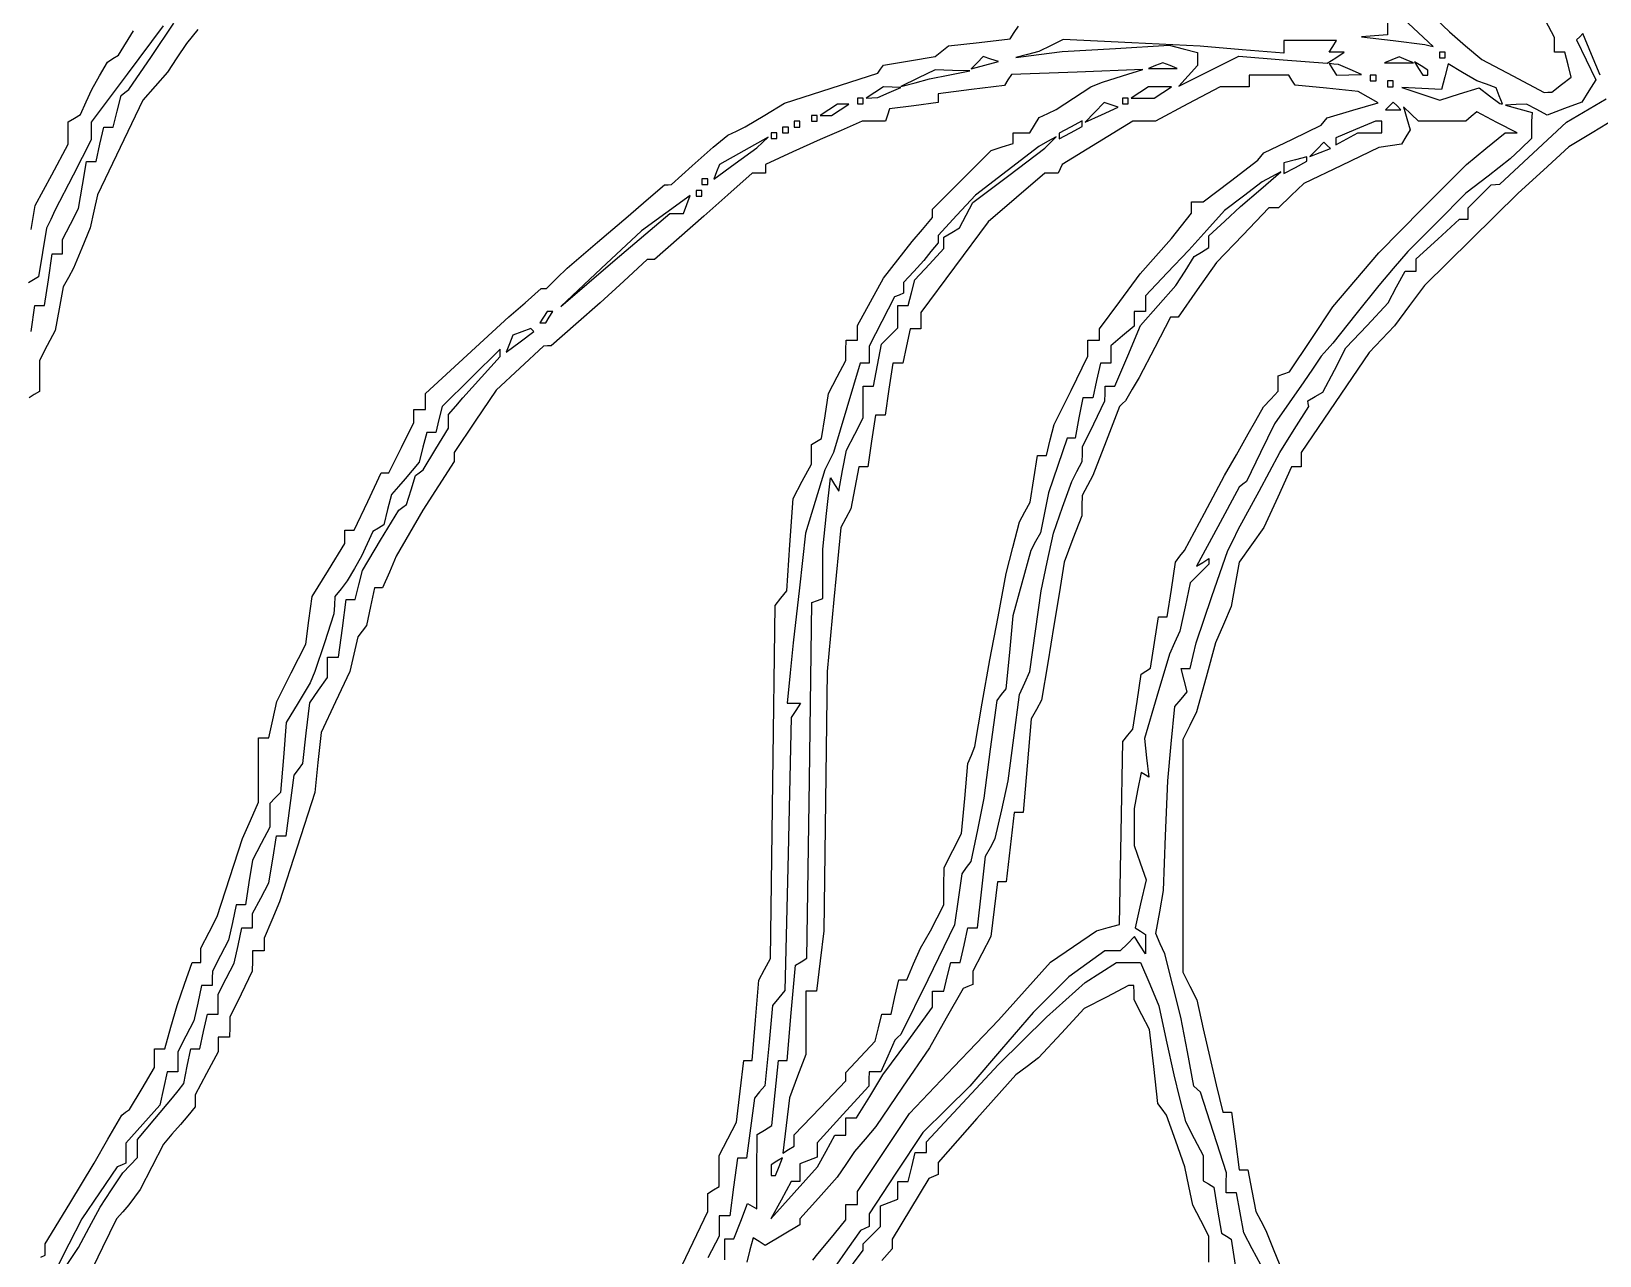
# Model space of a CAD drawing. Header units: millimetres. Extents: x 44 to 275, y 10 to 234.
# Drawn here: x 84.6 to 156.7, y 80.7 to 136.9 of the extents above; entities that cross this region are included whole.
import ezdxf

# ---------------------------------------------------------------- set-up
doc = ezdxf.new("R2010")
doc.units = ezdxf.units.MM
doc.layers.add('Capa_1', color=7, linetype='CONTINUOUS')

msp = doc.modelspace()

# ---------------------------------------------------------------- linework, layer by layer
at = {"layer": 'Capa_1', "color": 7}
for points in [[(147.96207, 138.620209), (149.75764, 136.900419), (150.49827, 136.266649), (151.2389, 135.632869), (152.67473, 134.877579), (154.11057, 134.122289), (154.28139, 134.12963), (154.45296, 134.13763), (154.9033, 134.47985), (155.35365, 134.82206), (155.20317, 135.39747), (155.0527, 135.97289), (154.81897, 135.97289), (154.58525, 135.97289), (154.58525, 136.30753), (154.58525, 136.64218), (154.02264, 137.69188)], [(146.91233, 137.4011), (146.91233, 136.767), (146.31702, 136.7239), (145.72171, 136.6808), (147.17691, 136.50247), (148.63212, 136.32414), (148.81676, 136.28093), (149.00139, 136.23783), (146.96467, 138.14554)], [(90.688252, 137.18123), (89.034606, 134.96598), (87.38096, 132.75073), (87.38096, 132.34519), (87.38096, 131.93965), (86.547707, 130.31858), (85.714454, 128.69751), (85.522087, 128.29046), (85.329719, 127.88342), (85.141692, 126.7705), (84.953666, 125.65758), (84.727392, 125.51773), (84.501117, 125.37789)], [(92.275802, 137.01125), (91.746635, 136.37047), (91.314123, 135.70913), (90.881612, 135.04779), (90.317876, 134.40732), (89.754139, 133.76684), (88.713234, 131.59622), (87.672329, 129.42561), (87.501846, 128.66483), (87.331363, 127.90404), (86.946494, 126.978), (86.561626, 126.05196), (86.327959, 125.62151), (86.094293, 125.19106), (85.906665, 124.19092), (85.719036, 123.19078), (85.361028, 122.5047), (85.00302, 121.81863), (85.00142, 121.10664), (84.99982, 120.39465), (84.76127, 120.24722), (84.522721, 120.09979)], [(84.61232, 127.82606), (84.799986, 128.93684), (85.561384, 130.34418), (86.322783, 131.75152), (86.322783, 132.25911), (86.322783, 132.7667), (86.603686, 132.9403), (86.88459, 133.11391), (87.144214, 133.68352), (87.403838, 134.25313), (87.765424, 134.88419), (88.12701, 135.51524), (88.375969, 135.67794), (88.624928, 135.84063), (89.3182, 136.9476)], [(84.616726, 123.14122), (84.795271, 124.33185), (85.013601, 124.33185), (85.231931, 124.33185), (85.410476, 125.52247), (85.589021, 126.7131), (85.823563, 126.7131), (86.058104, 126.7131), (86.059704, 127.04383), (86.061304, 127.37456), (86.429639, 128.08054), (86.797974, 128.78652), (86.980432, 129.86647), (87.162889, 130.94643), (87.383194, 130.94643), (87.603498, 130.94643), (87.777835, 131.74018), (87.952172, 132.53393), (88.16705, 132.53393), (88.381928, 132.53393), (88.563879, 133.25889), (88.745831, 133.98384), (88.926864, 134.11878), (89.107896, 134.25372), (90.14049, 135.77508), (91.173084, 137.29643)], [(85.065977, 80.63153), (85.264414, 80.71973), (85.264414, 80.98215), (85.264414, 81.24457), (86.388894, 83.09629), (87.513373, 84.948), (88.148084, 86.05296), (88.782794, 87.15792), (88.9558, 87.29021), (89.128806, 87.42251), (89.710152, 88.37978), (90.291498, 89.33705), (90.291498, 89.76884), (90.291498, 90.20063), (90.523898, 90.20063), (90.756298, 90.20063), (91.039496, 91.19282), (91.322695, 92.18501), (91.665587, 93.17719), (92.00848, 94.16938), (92.208322, 94.16938), (92.408164, 94.16938), (92.409764, 94.50011), (92.411364, 94.83084), (92.789909, 95.5565), (93.168455, 96.28216), (93.745315, 98.07004), (94.322175, 99.85792), (94.688056, 100.69166), (95.053937, 101.52539), (95.053937, 103.00676), (95.053937, 104.48813), (95.297498, 104.48813), (95.541058, 104.48813), (95.723247, 105.31763), (95.905435, 106.14713), (96.567296, 107.46486), (97.229157, 108.7826), (97.375642, 109.87651), (97.522127, 110.97042), (98.272407, 112.19031), (99.022687, 113.4102), (99.022687, 113.71166), (99.022687, 114.01313), (99.242043, 114.01313), (99.461399, 114.01313), (100.081019, 115.33605), (100.700639, 116.65896), (100.873099, 116.65896), (101.045559, 116.65896), (101.621619, 117.81242), (102.197689, 118.96588), (102.197689, 119.26763), (102.197689, 119.56938), (102.462269, 119.56938), (102.726849, 119.56938), (102.726849, 119.93032), (102.726849, 120.29125), (104.645079, 122.05074), (106.563309, 123.81023), (107.301689, 124.46793), (108.040079, 125.12563), (108.161589, 125.12563), (108.283099, 125.12563), (108.758249, 125.58865), (109.233399, 126.05167), (110.635299, 127.2423), (112.037209, 128.43292), (112.872129, 129.1563), (113.707059, 129.87968), (113.868489, 129.88368), (114.029919, 129.88768), (114.982939, 130.74757), (115.935959, 131.60747), (116.276719, 131.8854), (116.617479, 132.16332), (117.014349, 132.35069), (117.411229, 132.53806), (118.316209, 133.08477), (119.221189, 133.63147), (121.358919, 134.31571), (123.496649, 134.99994), (123.628939, 135.18953), (123.761229, 135.37912), (124.951849, 135.57373), (126.142479, 135.76834), (126.445199, 136.01216), (126.747909, 136.25598), (128.164989, 136.41955), (129.582059, 136.58313), (129.770759, 136.87343), (129.959459, 137.16372)], [(156.67456, 134.91355), (156.27569, 135.86819), (155.87682, 136.82283), (155.73741, 136.68343), (155.59801, 136.54403), (156.0356, 135.62189), (156.47318, 134.69975), (156.15462, 134.18966), (155.83606, 133.67957), (155.04281, 133.38014), (154.24955, 133.08072), (153.77316, 133.33568), (153.29677, 133.59064), (152.81635, 133.56424), (152.33594, 133.53784), (152.94687, 133.36577), (153.55779, 133.19371), (153.54219, 132.99527), (153.52659, 132.79684), (153.52659, 132.39996), (153.52659, 132.00309), (153.03457, 131.54006), (152.54254, 131.07704), (151.52897, 130.28329), (150.51541, 129.48954), (149.17673, 128.15043), (147.83805, 126.81132), (147.17512, 126.03376), (146.51219, 125.25621), (145.45533, 123.93365), (144.39847, 122.61109), (144.13389, 122.31242), (143.8693, 122.01376), (143.47243, 121.42093), (143.07555, 120.8281), (142.39714, 119.86716), (141.71873, 118.90621), (141.07447, 117.58329), (140.43021, 116.26038), (140.26185, 116.12809), (140.09349, 115.99579), (139.11529, 114.18075), (138.13709, 112.3657), (138.42351, 112.54272), (138.70993, 112.71973), (138.70993, 112.59073), (138.70993, 112.46172), (138.28226, 112.03404), (137.85458, 111.60637), (137.61607, 110.49379), (137.37755, 109.38121), (137.13636, 108.85204), (136.89518, 108.32288), (136.32029, 106.3884), (135.74541, 104.45393), (135.84946, 103.56269), (135.9535, 102.67146), (135.77643, 102.78089), (135.59936, 102.89033), (135.43485, 102.0678), (135.27034, 101.24527), (135.27034, 100.39179), (135.27034, 99.5383), (135.54588, 98.74789), (135.82142, 97.95748), (135.57366, 96.85478), (135.3259, 95.75207), (135.5627, 95.60571), (135.79951, 95.45936), (135.79551, 95.01195), (135.79151, 94.56455), (135.54199, 94.95921), (135.29248, 95.35387), (134.96396, 95.02535), (134.63544, 94.69684), (134.28077, 94.69684), (133.9261, 94.69684), (133.1003, 94.10152), (132.2745, 93.50621), (131.45737, 92.6912), (130.64024, 91.87618), (129.18503, 90.1817), (127.72982, 88.48722), (126.65033, 87.42484), (125.57085, 86.36246), (124.33523, 84.4967), (123.09961, 82.63095), (123.09961, 82.33594), (123.09961, 82.04093), (122.90117, 81.95273), (122.70274, 81.86453), (122.10742, 81.01534), (121.51211, 80.16616)], [(114.35333, 79.92124), (115.6915, 82.73763), (115.6915, 83.14677), (115.6915, 83.55591), (115.95608, 83.71943), (116.22066, 83.88295), (116.22266, 84.59494), (116.22466, 85.30693), (116.62152, 86.06787), (117.01837, 86.82882), (117.18548, 88.25069), (117.35259, 89.67255), (117.54238, 89.67255), (117.73216, 89.67255), (117.8863, 91.51116), (118.04044, 93.34976), (118.30654, 93.84697), (118.57264, 94.34418), (118.6787, 102.44876), (118.78476, 110.55333), (119.05564, 110.89471), (119.32653, 111.23609), (119.46903, 113.35276), (119.61154, 115.46943), (120.03151, 116.26318), (120.45148, 117.05693), (120.45348, 117.50433), (120.45548, 117.95174), (120.68531, 118.09378), (120.91514, 118.23582), (121.07971, 119.26502), (121.24429, 120.29421), (121.642, 121.05682), (122.03972, 121.81943), (122.04172, 122.28245), (122.04372, 122.74547), (122.3083, 122.74547), (122.57288, 122.74547), (122.57288, 123.08029), (122.57288, 123.41511), (123.1682, 124.50378), (123.76351, 125.59245), (124.42497, 126.43264), (125.08643, 127.27282), (125.54945, 127.82776), (126.01247, 128.38269), (126.01247, 128.56899), (126.01247, 128.75529), (127.36464, 130.10746), (128.71681, 131.45963), (129.21672, 131.6183), (129.71663, 131.77696), (129.71663, 132.02372), (129.71663, 132.27047), (130.10036, 132.27047), (130.48409, 132.27047), (130.69568, 132.62115), (130.90726, 132.97183), (131.30413, 133.15323), (131.70101, 133.33463), (132.49476, 133.85797), (133.28851, 134.38131), (133.55309, 134.48848), (133.81768, 134.59564), (134.74372, 134.8836), (135.66976, 135.17156), (132.65271, 135.06019), (129.63567, 134.94881), (129.47771, 134.69483), (129.31976, 134.44085), (127.79841, 134.25121), (126.27705, 134.06158), (126.27705, 133.86232), (126.27705, 133.66306), (125.15826, 133.513), (124.03947, 133.36294), (123.94557, 133.08129), (123.85167, 132.79964), (123.3184, 132.79964), (122.78512, 132.79964), (121.81909, 132.38115), (120.85306, 131.96266), (119.60041, 131.38896), (118.34775, 130.81526), (118.34375, 130.61682), (118.33975, 130.41839), (118.03861, 130.41839), (117.73747, 130.41839), (116.62142, 129.4262), (115.50537, 128.43401), (114.37952, 127.44182), (113.25368, 126.44964), (113.08473, 126.44664), (112.91579, 126.44364), (111.83432, 125.45475), (110.75284, 124.46586), (109.62994, 123.47367), (108.50704, 122.48149), (108.33017, 122.47849), (108.15329, 122.47549), (107.06631, 121.46569), (105.97932, 120.45589), (105.01579, 119.02513), (104.05225, 117.59436), (104.05225, 117.38713), (104.05225, 117.1799), (103.33348, 116.06068), (102.61471, 114.94146), (101.99779, 113.88313), (101.38086, 112.82479), (101.07105, 112.09719), (100.76124, 111.36959), (100.57568, 111.36959), (100.39013, 111.36959), (100.20626, 110.50969), (100.0224, 109.64979), (99.824848, 109.38521), (99.6273, 109.12063), (99.441329, 108.32688), (99.255359, 107.53313), (98.597056, 106.13077), (97.938754, 104.72841), (97.792937, 103.35265), (97.647121, 101.97688), (96.839699, 99.46334), (96.032277, 96.9498), (95.676639, 96.11606), (95.321001, 95.28232), (95.321001, 94.99158), (95.321001, 94.70084), (95.056418, 94.70084), (94.791835, 94.70084), (94.782835, 94.23782), (94.773835, 93.7748), (94.262624, 92.71646), (93.751413, 91.65813), (93.742413, 91.19511), (93.733413, 90.73209), (93.46883, 90.73209), (93.204246, 90.73209), (93.204246, 90.39744), (93.204246, 90.06279), (92.67508, 89.07548), (92.145913, 88.08817), (92.145913, 87.81146), (92.145913, 87.53475), (91.815184, 87.13008), (91.484455, 86.72541), (91.08758, 86.27494), (90.690705, 85.82446), (90.161538, 84.77978), (89.632371, 83.7351), (89.367788, 83.38795), (89.103205, 83.04081), (88.8224, 82.71926), (88.541594, 82.39771), (87.896606, 81.0748), (87.251618, 79.75188)], [(120.51814, 80.50272), (120.75526, 80.78763), (120.99237, 81.07254), (121.51664, 81.70833), (122.0409, 82.34413), (122.0409, 82.70052), (122.0409, 83.05691), (122.30548, 83.05691), (122.57006, 83.05691), (122.57006, 83.35206), (122.57006, 83.6472), (123.7609, 85.43847), (124.95173, 87.22974), (127.00204, 89.3731), (129.05236, 91.51645), (130.24298, 92.84516), (131.43361, 94.17387), (132.49194, 94.89924), (133.55027, 95.62462), (134.07944, 95.76856), (134.60861, 95.9125), (134.68171, 100.11546), (134.75481, 104.31842), (134.98767, 104.60173), (135.22053, 104.88503), (135.40811, 106.14506), (135.5957, 107.40508), (135.81446, 107.54029), (136.03323, 107.67549), (136.21085, 108.85995), (136.38847, 110.04441), (136.59297, 110.04441), (136.79747, 110.04441), (136.98457, 111.30118), (137.17166, 112.55795), (137.37803, 112.82253), (137.5844, 113.08712), (138.5079, 114.80691), (139.4314, 116.5267), (139.97168, 117.48264), (140.51196, 118.43858), (140.86757, 119.05991), (141.22318, 119.68124), (141.55391, 120.0411), (141.88464, 120.40096), (141.88464, 120.75688), (141.88464, 121.11281), (142.14595, 121.20101), (142.40727, 121.28921), (143.40273, 122.78262), (144.39818, 124.27603), (145.45651, 125.51941), (146.51485, 126.76279), (148.52531, 128.7885), (150.53577, 130.81421), (151.42655, 131.54181), (152.31732, 132.26942), (152.59108, 132.26983), (152.86485, 132.27024), (151.9388, 132.74908), (151.01276, 133.22793), (150.76141, 133.01326), (150.51005, 132.79859), (149.42526, 132.79859), (148.34047, 132.79859), (147.99323, 133.12931), (147.646, 133.46004), (147.80199, 132.93088), (147.95797, 132.40171), (147.75409, 132.07766), (147.55021, 131.75362), (147.03253, 131.67022), (146.51485, 131.58682), (144.79505, 130.76254), (143.07526, 129.93826), (142.49101, 129.38401), (141.90676, 128.82977), (141.68732, 128.82977), (141.46787, 128.82977), (140.26108, 127.57299), (139.05428, 126.31622), (138.17565, 125.05945), (137.29702, 123.80268), (137.12055, 123.80268), (136.94408, 123.80268), (136.22272, 122.41362), (135.50135, 121.02456), (135.18726, 120.49539), (134.87318, 119.96622), (134.73841, 119.83393), (134.60364, 119.70164), (133.99242, 118.11414), (133.3812, 116.52664), (133.135, 116.06721), (132.8888, 115.60778), (132.8772, 115.14117), (132.8656, 114.67456), (132.46513, 113.61622), (132.06467, 112.55789), (131.82736, 111.10268), (131.59005, 109.64747), (131.30655, 107.92768), (131.02305, 106.20789), (130.78681, 105.78289), (130.55057, 105.35788), (130.36262, 103.2032), (130.17466, 101.04852), (129.97022, 101.04852), (129.76578, 101.04852), (129.58153, 99.46102), (129.39728, 97.87352), (129.19553, 97.87352), (128.99378, 97.87352), (128.84419, 96.61675), (128.6946, 95.35998), (128.2798, 94.56623), (127.865, 93.77248), (127.863, 93.46379), (127.861, 93.15511), (127.63968, 93.06691), (127.41836, 92.97871), (126.64749, 91.61538), (125.87663, 90.25206), (124.64288, 88.44038), (123.40913, 86.62871), (122.92309, 86.05807), (122.43704, 85.48744), (122.04017, 84.89614), (121.64329, 84.30483), (120.78466, 83.3501), (119.92603, 82.39537), (119.92503, 82.25398), (119.92403, 82.11259), (119.12974, 81.64339), (118.33545, 81.17419), (118.0536, 81.34838), (117.77175, 81.52257), (117.62641, 80.96679), (117.48106, 80.411)], [(141.08751, 80.27813), (140.70216, 81.01691), (140.3168, 81.75569), (140.14517, 82.67055), (139.97354, 83.58542), (139.73841, 83.58542), (139.50327, 83.58542), (139.50727, 84.04844), (139.51127, 84.51146), (138.91881, 86.36354), (138.32634, 88.21563), (138.17456, 88.34792), (138.02279, 88.48021), (137.71951, 90.06771), (137.41623, 91.65521), (137.05041, 93.11042), (136.6846, 94.56563), (136.47781, 95.02992), (136.27101, 95.49422), (136.44908, 96.48513), (136.62715, 97.47604), (136.72175, 99.98958), (136.81635, 102.50312), (136.98236, 104.21143), (137.14837, 105.91974), (137.43121, 106.26054), (137.71405, 106.60135), (137.5753, 107.13192), (137.43655, 107.6625), (137.64552, 107.6625), (137.85449, 107.6625), (137.98646, 108.25781), (138.11843, 108.85312), (138.84985, 110.96979), (139.58126, 113.08646), (139.8192, 113.56534), (140.05714, 114.04422), (141.01124, 115.8143), (141.96533, 117.58437), (142.63166, 118.64271), (143.298, 119.70104), (143.2717, 119.83333), (143.2454, 119.96562), (143.59544, 120.16152), (143.94548, 120.35741), (144.47503, 121.37337), (145.00458, 122.38934), (145.97305, 123.42644), (146.94151, 124.46354), (147.33042, 125.19115), (147.71932, 125.91875), (147.97711, 125.91875), (148.2349, 125.91875), (148.2349, 126.19682), (148.2349, 126.47489), (149.22709, 127.38618), (150.21927, 128.29747), (150.41771, 128.29847), (150.61615, 128.29947), (150.61615, 128.56405), (150.61615, 128.82864), (151.14531, 129.3578), (151.67448, 129.88697), (151.87292, 129.89697), (152.07136, 129.90697), (153.60324, 131.3284), (155.13513, 132.74983), (156.95679, 133.83206)], [(157.362865, 132.907632), (156.304535, 132.267502), (155.246205, 131.627362), (154.075905, 130.558972), (152.905605, 129.490582), (150.760705, 127.373922), (148.615815, 125.257252), (147.923085, 124.331212), (147.230355, 123.405172), (146.650955, 122.795952), (146.071555, 122.186732), (144.507315, 119.887832), (142.943075, 117.588942), (142.943075, 117.255912), (142.943075, 116.922882), (142.723725, 116.922882), (142.504365, 116.922882), (141.870835, 115.533812), (141.237305, 114.144752), (140.667815, 113.351002), (140.098325, 112.557252), (139.916215, 111.538422), (139.734095, 110.519582), (139.376055, 109.686332), (139.018005, 108.853082), (138.579075, 107.265582), (138.140155, 105.678082), (137.829635, 105.043372), (137.519115, 104.408652), (137.519115, 99.065422), (137.519115, 93.722182), (137.834415, 93.085552), (138.149715, 92.448922), (138.450505, 91.126002), (138.751295, 89.803092), (139.047355, 88.546312), (139.343405, 87.289542), (139.546635, 87.289542), (139.749855, 87.289542), (139.925345, 85.966632), (140.100835, 84.643712), (140.301885, 84.643712), (140.502935, 84.643712), (140.682775, 83.685102), (140.862605, 82.726482), (141.096275, 82.296032), (141.329945, 81.865592), (141.698595, 80.939542), (142.067245, 80.013502)], [(116.48442, 80.51222), (116.48442, 80.99081), (116.48442, 81.46941), (116.69099, 81.46941), (116.89757, 81.46941), (117.2063, 82.28734), (117.51504, 83.10527), (117.72733, 82.97603), (117.93963, 82.84679), (117.95243, 84.55694), (117.96523, 86.26708), (118.29796, 86.47273), (118.6307, 86.67837), (118.78516, 88.17493), (118.93962, 89.67149), (119.13965, 89.67149), (119.33968, 89.67149), (119.53113, 91.85431), (119.72258, 94.03712), (119.98157, 94.20111), (120.24056, 94.3651), (120.35914, 102.53549), (120.47772, 110.70587), (120.72999, 110.79407), (120.98225, 110.88227), (120.98225, 112.01203), (120.98225, 113.1418), (121.1541, 114.78588), (121.32594, 116.42996), (121.51661, 116.12143), (121.70729, 115.81291), (121.88383, 116.75395), (122.06037, 117.69498), (122.44573, 118.43376), (122.83108, 119.17254), (122.83308, 119.90015), (122.83508, 120.62775), (123.07022, 120.62775), (123.30535, 120.62775), (123.48621, 121.59181), (123.66707, 122.55588), (124.04482, 122.93363), (124.42258, 123.31138), (124.42258, 123.82165), (124.42258, 124.33192), (124.65848, 124.33192), (124.89438, 124.33192), (125.04709, 124.92723), (125.19979, 125.52254), (125.86952, 126.2386), (126.53924, 126.95466), (126.53924, 127.21764), (126.53924, 127.48062), (126.89749, 127.69221), (127.25574, 127.90379), (127.56071, 128.48499), (127.86567, 129.06619), (129.51756, 130.31374), (131.16945, 131.56129), (131.43404, 131.82188), (131.69862, 132.08247), (131.30174, 131.86465), (130.90487, 131.64684), (129.44966, 130.52677), (127.99445, 129.40671), (127.13456, 128.4796), (126.27466, 127.5525), (126.27466, 127.38625), (126.27466, 127.22), (125.94393, 126.81533), (125.6132, 126.41066), (125.15018, 125.90046), (124.68716, 125.39025), (124.68716, 125.14772), (124.68716, 124.90518), (124.47687, 124.81698), (124.26657, 124.72878), (123.68312, 123.59616), (123.09966, 122.46353), (123.09966, 122.0748), (123.09966, 121.68608), (122.89378, 121.68608), (122.6879, 121.68608), (122.07516, 119.63556), (121.46241, 117.58503), (121.26532, 117.18816), (121.06824, 116.79128), (120.62895, 115.33608), (120.18966, 113.88087), (119.90009, 111.36733), (119.61052, 108.85378), (119.47852, 107.46472), (119.34652, 106.07566), (119.65121, 106.07566), (119.95589, 106.07566), (119.74184, 105.74493), (119.52779, 105.4142), (119.37868, 99.15075), (119.22958, 92.8873), (118.95118, 92.53617), (118.67279, 92.18504), (118.49201, 90.34444), (118.31122, 88.50384), (118.07662, 88.22115), (117.84201, 87.93847), (117.65863, 86.55603), (117.47524, 85.17358), (117.26957, 85.17358), (117.0639, 85.17358), (116.88195, 83.85066), (116.70001, 82.52774), (116.46025, 82.52774), (116.22049, 82.52774), (116.22049, 82.0608), (116.22049, 81.59387), (115.69133, 80.60656)], [(86.026924, 79.93479), (86.789435, 81.07254), (87.290213, 81.99858), (87.790991, 82.92462), (88.31021, 83.71837), (88.829429, 84.51212), (89.163588, 84.86175), (89.497748, 85.21137), (89.497748, 85.62057), (89.497748, 86.02976), (90.3007, 86.99073), (91.103652, 87.9517), (91.364608, 88.27723), (91.625564, 88.60276), (91.785354, 89.40171), (91.945144, 90.20066), (92.155632, 90.20066), (92.366119, 90.20066), (92.540456, 90.99441), (92.714793, 91.78816), (92.958354, 91.78816), (93.201914, 91.78816), (93.203514, 92.25118), (93.205114, 92.7142), (93.575422, 93.42398), (93.94573, 94.13377), (94.123981, 94.94534), (94.302232, 95.75691), (94.545793, 95.75691), (94.789354, 95.75691), (94.790954, 96.08764), (94.792554, 96.41837), (95.160889, 97.12435), (95.529224, 97.83033), (95.711682, 98.91028), (95.894139, 99.99024), (96.110639, 99.99024), (96.327138, 99.99024), (96.513883, 101.37931), (96.700628, 102.76837), (96.899222, 103.03295), (97.097817, 103.29753), (97.254522, 104.69096), (97.411228, 106.08438), (97.820052, 106.66806), (98.228877, 107.25174), (98.228877, 107.72203), (98.228877, 108.19233), (98.484347, 108.19233), (98.739818, 108.19233), (98.915309, 109.51524), (99.0908, 110.83816), (99.292614, 110.83816), (99.494428, 110.83816), (99.662231, 111.50674), (99.830034, 112.17532), (100.669829, 113.55726), (101.509629, 114.9392), (101.685669, 115.07149), (101.861719, 115.20378), (102.065339, 115.86524), (102.268949, 116.5267), (102.445689, 116.65899), (102.622439, 116.79128), (103.203779, 117.74856), (103.785129, 118.70583), (103.785129, 119.01649), (103.785129, 119.32716), (104.115859, 119.71377), (104.446589, 120.10037), (105.306479, 121.04435), (106.166379, 121.98834), (106.166379, 122.15799), (106.166379, 122.32764), (104.832399, 121.01467), (103.498429, 119.7017), (103.348509, 119.10639), (103.198599, 118.51108), (102.991379, 118.51108), (102.784159, 118.51108), (102.612459, 117.82697), (102.440759, 117.14286), (102.120759, 116.75945), (101.800749, 116.37605), (101.483089, 116.02031), (101.165419, 115.66458), (100.990759, 114.96866), (100.816089, 114.27274), (100.564499, 114.11725), (100.312899, 113.96176), (100.053279, 113.39215), (99.793655, 112.82253), (99.463957, 112.25544), (99.134259, 111.68835), (98.849924, 111.3294), (98.565589, 110.97045), (98.545829, 110.57358), (98.526069, 110.1767), (98.087296, 108.85378), (97.648523, 107.53087), (97.539546, 107.26628), (97.43057, 107.0017), (96.883803, 106.09661), (96.337035, 105.19151), (96.203171, 103.58307), (96.069306, 101.97462), (95.826171, 101.72326), (95.583037, 101.47191), (95.581437, 100.92951), (95.579837, 100.38712), (95.182121, 99.62451), (94.784405, 98.8619), (94.620769, 97.83857), (94.457132, 96.81524), (94.247454, 96.81524), (94.03771, 96.81524), (93.859458, 96.00367), (93.681207, 95.1921), (93.310899, 94.48232), (92.940591, 93.77254), (92.938991, 93.44181), (92.937391, 93.11108), (92.69377, 93.11108), (92.45021, 93.11108), (92.271958, 92.2995), (92.093707, 91.48793), (91.723399, 90.77815), (91.353091, 90.06837), (91.351491, 89.60535), (91.349891, 89.14233), (91.10627, 89.14233), (90.86271, 89.14233), (90.695395, 88.38055), (90.528081, 87.61877), (89.748331, 86.7454), (88.968581, 85.87202), (88.968581, 85.41256), (88.968581, 84.95309), (88.770144, 84.86489), (88.571706, 84.77669), (87.759256, 83.58607), (86.946806, 82.39544), (86.350569, 81.22516), (85.754332, 80.05489)], [(121.50567, 79.16462), (122.83504, 80.96265), (122.83504, 81.10175), (122.83504, 81.24084), (123.23191, 81.63772), (123.62879, 82.03459), (123.62879, 82.51656), (123.62879, 82.99852), (124.02566, 83.15081), (124.42254, 83.30311), (124.42254, 83.70828), (124.42254, 84.11346), (124.65844, 84.11346), (124.89434, 84.11346), (125.06035, 84.77492), (125.22637, 85.43638), (125.48591, 85.43638), (125.74545, 85.43638), (125.74545, 85.68663), (125.74545, 85.93689), (127.3991, 87.7129), (129.05275, 89.4889), (130.14934, 90.5715), (131.24594, 91.65409), (132.13372, 92.44899), (133.0215, 93.24389), (133.73979, 93.70576), (134.45809, 94.16763), (135.01006, 94.16763), (135.56204, 94.16763), (135.98867, 93.17544), (136.41531, 92.18326), (136.75302, 90.59576), (137.09073, 89.00826), (137.36158, 87.93259), (137.63243, 86.85693), (138.03731, 86.08051), (138.44219, 85.30409), (138.44419, 84.72439), (138.44619, 84.14469), (138.68776, 83.9954), (138.92932, 83.84611), (139.10765, 82.79055), (139.28599, 81.73499), (139.51226, 81.59514), (139.73854, 81.4553), (139.91616, 80.27084)], [(138.708609, 80.41048), (138.706609, 81.00579), (138.704609, 81.6011), (138.334299, 82.31088), (137.963989, 83.02067), (137.786579, 83.89838), (137.609169, 84.7761), (137.186919, 85.96673), (136.764659, 87.15735), (136.565969, 87.42455), (136.367269, 87.69176), (136.175319, 89.38835), (135.983369, 91.08494), (135.627459, 91.76698), (135.271539, 92.44902), (135.269539, 92.77975), (135.267539, 93.11048), (135.143399, 93.11048), (135.019259, 93.11048), (134.001699, 92.5801), (132.984149, 92.04972), (131.934989, 90.916), (130.885819, 89.78228), (130.363899, 89.39586), (129.841969, 89.00944), (128.056839, 86.99515), (126.271709, 84.98086), (126.271709, 84.70209), (126.271709, 84.42332), (126.062839, 84.33512), (125.853969, 84.24692), (125.004509, 82.85388), (124.155039, 81.46084), (124.155039, 81.24072), (124.155039, 81.02059), (123.692019, 80.47562)]]:
    msp.add_lwpolyline(points, dxfattribs=at)
for points in [[(138.70525, 135.09435), (140.08721, 135.78301), (142.11608, 135.62655), (144.14494, 135.4701), (144.53645, 135.71766), (144.92796, 135.96522), (144.58161, 135.96922), (144.23527, 135.97322), (144.39879, 136.2378), (144.56231, 136.50238), (143.35607, 136.50238), (142.14983, 136.50238), (142.14983, 136.21609), (142.14983, 135.92979), (140.2316, 136.08615), (138.31337, 136.24252), (135.16411, 136.39553), (132.01484, 136.54855), (131.45994, 136.27452), (130.90504, 136.00049), (130.37587, 135.86692), (129.84671, 135.73335), (130.90504, 135.86816), (131.96337, 136.00298), (134.42179, 136.1463), (136.88021, 136.28963), (137.53065, 136.12638), (138.18108, 135.96313), (138.18108, 135.65828), (138.18108, 135.35342), (137.75219, 134.8795), (137.32329, 134.40558)], [(128.41271, 135.37301), (129.03931, 135.53687), (128.69225, 135.65256), (128.3452, 135.76824), (128.06565, 135.4887), (127.7861, 135.20915)], [(136.59358, 135.22132), (137.25504, 135.22132), (136.92431, 135.35477), (136.59358, 135.48823), (136.26285, 135.35477), (135.93212, 135.22132)], [(145.14201, 134.93352), (145.72171, 134.95212), (145.19254, 135.17952), (144.66337, 135.40691), (144.44932, 135.42551), (144.23527, 135.44411), (144.39879, 135.17953), (144.56231, 134.91494)], [(147.4415, 135.48588), (148.10296, 135.48588), (147.77223, 135.61933), (147.4415, 135.75278), (147.11077, 135.61933), (146.78004, 135.48588)], [(152.12955, 133.60037), (152.18735, 133.59237), (152.04506, 133.96317), (151.90277, 134.33397), (151.45805, 134.49656), (151.01333, 134.65916), (150.35187, 135.04454), (149.69042, 135.42992), (149.5396, 134.84187), (149.38877, 134.25382), (148.48126, 134.29782), (147.57375, 134.34182), (148.44395, 134.05814), (149.31415, 133.77445), (150.21812, 134.05189), (151.1221, 134.32932), (151.59688, 133.96924), (152.07167, 133.60915)], [(148.64774, 134.91492), (148.76441, 134.91492), (148.76441, 135.0316), (148.76441, 135.14828), (148.45895, 135.33706), (148.15349, 135.52585), (148.34227, 135.22039), (148.53106, 134.91492)], [(149.42587, 135.70866), (149.55816, 135.70866), (149.55816, 135.84095), (149.55816, 135.97325), (149.42587, 135.97325), (149.29358, 135.97325), (149.29358, 135.84095), (149.29358, 135.70866)], [(119.39886, 85.5724), (119.66025, 85.73395), (119.66025, 85.99254), (119.66025, 86.25113), (120.85087, 87.49366), (122.0415, 88.73619), (122.0415, 88.92561), (122.0415, 89.11504), (122.70934, 89.83566), (123.37719, 90.55627), (123.53177, 91.17221), (123.68636, 91.78814), (123.90124, 91.78814), (124.11612, 91.78814), (124.29046, 92.58189), (124.46479, 93.37564), (124.65035, 93.37564), (124.8359, 93.37564), (125.14889, 94.10324), (125.46187, 94.83085), (125.69494, 95.22772), (125.928, 95.6246), (126.23371, 96.21632), (126.53941, 96.80804), (126.54141, 97.67153), (126.54341, 98.53502), (126.9477, 99.31029), (127.35198, 100.08556), (127.49758, 101.69153), (127.64317, 103.29751), (127.79916, 103.69439), (127.95514, 104.09126), (128.29933, 106.07564), (128.64351, 108.06001), (129.02346, 110.04439), (129.40342, 112.02876), (129.70963, 113.21939), (130.01583, 114.41001), (130.2574, 114.86148), (130.49896, 115.31294), (130.67004, 116.38283), (130.84112, 117.45272), (131.0432, 117.45272), (131.24529, 117.45272), (131.424, 118.16477), (131.60272, 118.87682), (132.37873, 120.44088), (133.15474, 122.00494), (133.15474, 122.37467), (133.15474, 122.74439), (133.41932, 122.74439), (133.6839, 122.74439), (133.6839, 123.00668), (133.6839, 123.26898), (134.62108, 124.52804), (135.55825, 125.7871), (136.27472, 126.60239), (136.9912, 127.41769), (137.45422, 127.99448), (137.91724, 128.57127), (137.91724, 128.83283), (137.91724, 129.09439), (138.17953, 129.09439), (138.44183, 129.09439), (139.70089, 130.05248), (140.95995, 131.01058), (141.09224, 131.17721), (141.22453, 131.34384), (142.54745, 131.98374), (143.87036, 132.62365), (144.00265, 132.79013), (144.13495, 132.95661), (145.31181, 133.30077), (146.48867, 133.64493), (146.02633, 133.90367), (145.564, 134.16241), (144.11411, 134.31205), (142.66422, 134.46169), (142.52407, 134.68846), (142.38393, 134.91522), (141.4735, 134.91522), (140.56307, 134.91522), (140.56307, 134.65064), (140.56307, 134.38606), (139.89661, 134.38606), (139.23016, 134.38606), (137.7427, 133.59231), (136.25525, 132.79856), (135.73706, 132.79856), (135.21887, 132.79856), (133.59149, 131.80637), (131.96411, 130.81418), (131.87591, 130.61574), (131.78771, 130.41731), (131.47903, 130.41531), (131.17035, 130.41331), (129.8689, 129.29791), (128.56745, 128.1825), (127.02463, 126.1017), (125.48181, 124.0209), (125.48181, 123.64694), (125.48181, 123.27298), (125.23825, 123.27298), (124.99469, 123.27298), (124.82035, 122.47923), (124.64602, 121.68548), (124.41867, 121.68548), (124.19132, 121.68548), (124.01277, 120.49485), (123.83423, 119.30423), (123.6159, 119.30423), (123.39757, 119.30423), (123.21902, 118.1136), (123.04048, 116.92298), (122.83538, 116.92298), (122.63029, 116.92298), (122.45045, 115.96436), (122.27061, 115.00575), (122.03577, 114.5753), (121.80093, 114.14485), (121.49047, 110.83756), (121.18001, 107.53027), (121.10051, 101.57714), (121.02101, 95.62402), (120.85116, 94.23496), (120.6813, 92.84589), (120.43576, 92.84589), (120.19021, 92.84589), (120.19021, 91.39604), (120.19021, 89.94619), (119.81626, 88.94864), (119.4423, 87.9511), (119.29028, 86.68069), (119.13826, 85.41028)], [(125.2165, 134.56659), (125.87796, 134.74211), (126.804, 134.93042), (127.73004, 135.11872), (126.93629, 135.13722), (126.14254, 135.15572), (125.34879, 134.7734), (124.55504, 134.39108)], [(146.25087, 134.65034), (146.38316, 134.65034), (146.38316, 134.78263), (146.38316, 134.91492), (146.25087, 134.91492), (146.11858, 134.91492), (146.11858, 134.78263), (146.11858, 134.65034)], [(123.23212, 133.87922), (123.49671, 133.89372), (124.02587, 134.12111), (124.55504, 134.3485), (124.15816, 134.363), (123.76129, 134.3775), (123.36441, 134.12102), (122.96754, 133.86454)], [(135.66754, 133.86472), (136.19671, 133.86472), (136.59358, 134.1212), (136.99046, 134.37768), (136.46129, 134.37768), (135.93212, 134.37768), (135.53525, 134.1212), (135.13837, 133.86472)], [(147.04462, 134.38583), (147.17691, 134.38583), (147.17691, 134.51812), (147.17691, 134.65041), (147.04462, 134.65041), (146.91233, 134.65041), (146.91233, 134.51812), (146.91233, 134.38583)], [(121.11546, 133.07096), (121.38004, 133.07096), (121.77691, 133.32744), (122.17379, 133.58392), (121.90921, 133.58392), (121.64462, 133.58392), (121.24775, 133.32744), (120.85087, 133.07096)], [(122.70296, 133.59237), (122.83525, 133.59237), (122.83525, 133.72466), (122.83525, 133.85695), (122.70296, 133.85695), (122.57066, 133.85695), (122.57066, 133.72466), (122.57066, 133.59237)], [(133.77932, 133.10016), (134.53693, 133.4397), (134.21635, 133.54656), (133.89578, 133.65342), (133.45874, 133.20702), (133.02171, 132.76062)], [(134.87379, 133.59237), (135.00608, 133.59237), (135.00608, 133.72466), (135.00608, 133.85695), (134.87379, 133.85695), (134.7415, 133.85695), (134.7415, 133.72466), (134.7415, 133.59237)], [(147.17691, 133.32772), (147.52969, 133.32772), (147.3533, 133.50411), (147.17691, 133.6805), (147.00053, 133.50411), (146.82414, 133.32772)], [(119.26337, 132.26908), (119.39566, 132.26908), (119.39566, 132.40137), (119.39566, 132.53366), (119.26337, 132.53366), (119.13108, 132.53366), (119.13108, 132.40137), (119.13108, 132.26908)], [(119.79254, 132.53366), (119.92483, 132.53366), (119.92483, 132.66595), (119.92483, 132.79825), (119.79254, 132.79825), (119.66025, 132.79825), (119.66025, 132.66595), (119.66025, 132.53366)], [(120.58629, 132.79825), (120.71858, 132.79825), (120.71858, 132.93054), (120.71858, 133.06283), (120.58629, 133.06283), (120.454, 133.06283), (120.454, 132.93054), (120.454, 132.79825)], [(132.36025, 132.26908), (132.88941, 132.55228), (132.88941, 132.68457), (132.88941, 132.81686), (132.36025, 132.53366), (131.83108, 132.25046), (131.83108, 132.11817), (131.83108, 131.98588)], [(145.04285, 131.9955), (145.55463, 132.26939), (146.10119, 132.26939), (146.64775, 132.26939), (146.64775, 132.53397), (146.64775, 132.79856), (146.50696, 132.79856), (146.36617, 132.79856), (145.44863, 132.41518), (144.53108, 132.03181), (144.53108, 131.87671), (144.53108, 131.7216)], [(116.9527, 130.85565), (117.94046, 131.57874), (118.20504, 131.82466), (118.46962, 132.07058), (117.34969, 131.44238), (116.22976, 130.81418), (116.09735, 130.47337), (115.96495, 130.13256)], [(118.73421, 132.0045), (118.8665, 132.0045), (118.8665, 132.13679), (118.8665, 132.26908), (118.73421, 132.26908), (118.60191, 132.26908), (118.60191, 132.13679), (118.60191, 132.0045)], [(143.81489, 131.36036), (144.28932, 131.54101), (144.14121, 131.68912), (143.9931, 131.83724), (143.66678, 131.50847), (143.34046, 131.1797)], [(142.679, 130.68189), (143.20816, 130.96509), (143.20816, 131.06329), (143.20816, 131.16149), (142.679, 131.02311), (142.14983, 130.88472), (142.14983, 130.64169), (142.14983, 130.39866)], [(119.66181, 83.58608), (120.73197, 84.7767), (121.12895, 85.50431), (121.52592, 86.23191), (121.78371, 86.23191), (122.0415, 86.23191), (122.0415, 86.62879), (122.0415, 87.02566), (122.2845, 87.02566), (122.52751, 87.02566), (123.13446, 88.01785), (123.74142, 89.01004), (124.87583, 90.5605), (126.01025, 92.11096), (126.01025, 92.47873), (126.01025, 92.84649), (126.26979, 92.84649), (126.52933, 92.84649), (126.69535, 93.50795), (126.86136, 94.16941), (127.07624, 94.16941), (127.29112, 94.16941), (127.46546, 94.96316), (127.63979, 95.75691), (127.85738, 95.75691), (128.07496, 95.75691), (128.26565, 97.39991), (128.45634, 99.04292), (128.67781, 99.45043), (128.89928, 99.85795), (129.19598, 101.18087), (129.49268, 102.50378), (129.75361, 104.48816), (130.01453, 106.47253), (130.24821, 107.0017), (130.48189, 107.53087), (130.74192, 109.38295), (131.00196, 111.23503), (131.28813, 112.55795), (131.57429, 113.88087), (131.99073, 115.07149), (132.40716, 116.26212), (132.64829, 116.72155), (132.88941, 117.18098), (132.89841, 117.5153), (132.90741, 117.84962), (133.41862, 118.90795), (133.92983, 119.96628), (133.93883, 120.29701), (133.94783, 120.62774), (134.16942, 120.62774), (134.391, 120.62774), (134.98135, 122.02427), (135.5717, 123.42079), (136.37967, 124.33937), (137.18764, 125.25795), (137.6119, 125.91941), (138.03617, 126.58087), (138.37325, 126.79245), (138.71033, 127.00404), (138.71033, 127.26811), (138.71033, 127.53218), (139.43793, 128.21163), (140.16554, 128.89108), (141.09158, 129.68447), (142.01762, 130.47787), (141.59004, 130.24916), (141.16246, 130.02045), (140.29668, 129.35899), (139.4309, 128.69753), (138.60759, 127.79102), (137.78429, 126.8845), (136.7921, 125.83068), (135.79991, 124.77687), (135.79991, 124.4221), (135.79991, 124.06733), (135.53533, 124.06733), (135.27074, 124.06733), (135.27074, 123.72925), (135.27074, 123.39118), (134.74158, 122.93809), (134.21241, 122.48501), (134.21241, 122.08554), (134.21241, 121.68608), (133.96885, 121.68608), (133.72529, 121.68608), (133.55095, 120.89233), (133.37662, 120.09858), (133.14504, 120.09858), (132.91347, 120.09858), (132.73975, 119.17253), (132.56602, 118.24649), (132.38315, 118.24649), (132.20028, 118.24649), (131.76823, 116.98972), (131.33619, 115.73295), (131.15316, 114.81559), (130.97013, 113.89824), (130.75074, 113.49268), (130.53136, 113.08712), (130.12074, 111.58367), (129.71013, 110.08023), (129.54369, 108.40867), (129.37726, 106.73712), (129.17051, 106.47134), (128.96376, 106.20556), (128.66872, 103.9578), (128.37369, 101.71003), (128.07434, 100.25483), (127.77498, 98.79962), (127.56572, 98.52191), (127.35645, 98.2442), (127.19352, 97.0667), (127.03058, 95.8892), (125.79285, 93.37566), (124.55512, 90.86212), (124.41744, 90.72983), (124.27977, 90.59754), (123.96009, 89.86993), (123.64042, 89.14233), (123.37017, 89.14233), (123.09991, 89.14233), (123.09391, 88.8116), (123.08791, 88.48087), (121.90311, 87.18375), (120.71832, 85.88663), (120.71832, 85.55841), (120.71832, 85.23019), (120.32145, 85.0779), (119.92457, 84.9256), (119.92457, 84.52042), (119.92457, 84.11524), (119.72613, 84.11324), (119.5277, 84.11124), (119.05954, 83.25302), (118.59139, 82.39479)], [(115.55921, 129.88814), (115.6915, 129.88814), (115.6915, 130.02043), (115.6915, 130.15272), (115.55921, 130.15272), (115.42691, 130.15272), (115.42691, 130.02043), (115.42691, 129.88814)], [(111.44801, 126.43224), (113.95139, 128.56522), (114.26397, 128.56522), (114.57655, 128.56522), (114.73439, 128.97656), (114.89224, 129.3879), (113.77051, 128.57817), (112.64879, 127.76844), (110.79671, 126.03385), (108.94462, 124.29927)], [(115.29462, 129.35897), (115.42691, 129.35897), (115.42691, 129.49126), (115.42691, 129.62356), (115.29462, 129.62356), (115.16233, 129.62356), (115.16233, 129.49126), (115.16233, 129.35897)], [(108.11964, 123.53814), (108.25193, 123.53814), (108.41546, 123.80272), (108.57898, 124.06731), (108.44669, 124.06731), (108.31439, 124.06731), (108.15087, 123.80272), (107.98735, 123.53814)], [(107.07164, 122.66967), (107.70217, 123.14126), (107.63367, 123.21366), (107.56517, 123.28606), (107.15089, 123.12708), (106.7366, 122.96811), (106.58887, 122.58312), (106.44113, 122.19814)], [(118.7059, 84.37981), (118.80988, 84.37981), (118.96745, 84.79042), (119.12502, 85.20104), (118.86347, 85.03939), (118.60191, 84.87774), (118.60191, 84.62878), (118.60191, 84.37981)]]:
    msp.add_lwpolyline(points, close=True, dxfattribs=at)

doc.saveas('drawing.dxf')
